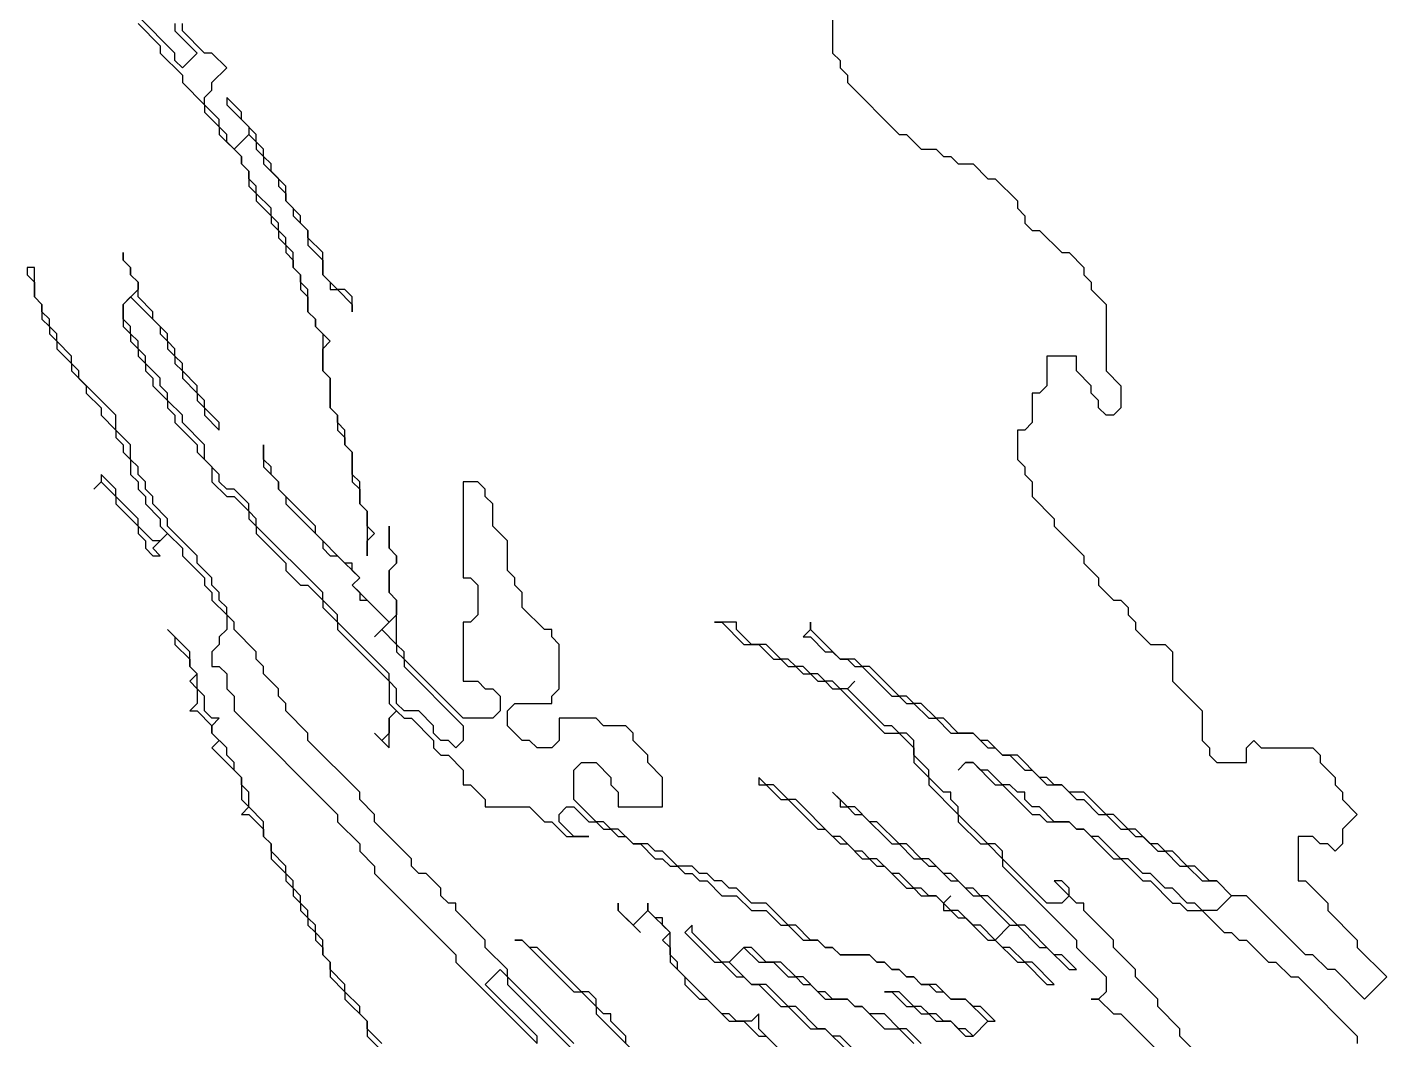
# Model space of a CAD drawing. Header units: metres. Extents: x 0 to 500, y 0 to 703.
# Drawn here: x 309.62 to 332.62, y 476.81 to 493.94 of the extents above; entities that cross this region are included whole.
import ezdxf

# ---------------------------------------------------------------- set-up
doc = ezdxf.new("R2010")
doc.units = ezdxf.units.M

msp = doc.modelspace()

# ---------------------------------------------------------------- linework, layer by layer
for points in [[(312.125, 494), (312.125, 493.875), (312.5, 493.5), (312.25, 493.25), (312.125, 493.375), (312.125, 493.5), (311.5, 494.125)], [(323.25, 494.125), (323.25, 493.5), (323.375, 493.375), (323.375, 493.25), (323.5, 493.125), (323.5, 493), (324.375, 492.125), (324.5, 492.125), (324.75, 491.875), (325, 491.875), (325.125, 491.75), (325.25, 491.75), (325.375, 491.625), (325.625, 491.625), (325.875, 491.375), (326, 491.375), (326.375, 491), (326.375, 490.875), (326.5, 490.75), (326.5, 490.625), (326.625, 490.5), (326.75, 490.5), (327.125, 490.125), (327.25, 490.125), (327.5, 489.875), (327.5, 489.75), (327.625, 489.625), (327.625, 489.5), (327.875, 489.25), (327.875, 488.125), (328.125, 487.875), (328.125, 487.5), (328, 487.375), (327.875, 487.375), (327.75, 487.5), (327.75, 487.625), (327.625, 487.75), (327.625, 487.875), (327.375, 488.125), (327.375, 488.375), (326.875, 488.375), (326.875, 487.875), (326.75, 487.75), (326.625, 487.75), (326.625, 487.25), (326.5, 487.125), (326.375, 487.125), (326.375, 486.625), (326.5, 486.5), (326.5, 486.375), (326.625, 486.25), (326.625, 486), (327, 485.625), (327, 485.5), (327.5, 485), (327.5, 484.875), (327.75, 484.625), (327.75, 484.5), (328, 484.25), (328.125, 484.25), (328.25, 484.125), (328.25, 484), (328.375, 483.875), (328.375, 483.75), (328.625, 483.5), (328.875, 483.5), (329, 483.375), (329, 482.875), (329.5, 482.375), (329.5, 481.875), (329.625, 481.75), (329.625, 481.625), (329.75, 481.5), (330.25, 481.5), (330.25, 481.75), (330.375, 481.875), (330.5, 481.75), (331.375, 481.75), (331.5, 481.625), (331.5, 481.5), (331.75, 481.25), (331.75, 481.125), (331.875, 481), (331.875, 480.875), (332.125, 480.625), (331.875, 480.375), (331.875, 480.125), (331.75, 480), (331.625, 480.125), (331.5, 480.125), (331.375, 480.25), (331.125, 480.25), (331.125, 479.5), (331.25, 479.5), (331.625, 479.125), (331.625, 479), (332.125, 478.5), (332.125, 478.375), (332.625, 477.875), (332.25, 477.5), (331.75, 478), (331.625, 478), (331.375, 478.25), (331.25, 478.25), (330.25, 479.25), (330, 479.25), (329.75, 479.5), (329.625, 479.5), (329.375, 479.75), (329.25, 479.75), (329, 480), (328.875, 480), (328.75, 480.125), (328.625, 480.125), (328.375, 480.375), (328.25, 480.375), (328, 480.625), (327.875, 480.625), (327.5, 481), (327.25, 481), (327.125, 481.125), (327, 481.125), (326.875, 481.25), (326.75, 481.25), (326.375, 481.625), (326.125, 481.625), (325.875, 481.875), (325.75, 481.875), (325.625, 482), (325.375, 482), (325.125, 482.25), (325, 482.25), (324.75, 482.5), (324.625, 482.5), (324.5, 482.625), (324.375, 482.625), (323.875, 483.125), (323.75, 483.125), (323.625, 483.25), (323.375, 483.25), (322.875, 483.75), (322.875, 483.875), (322.875, 483.75), (322.75, 483.625), (322.875, 483.625), (323.125, 483.375), (323.25, 483.375), (323.375, 483.25), (323.5, 483.25), (323.625, 483.125), (323.75, 483.125), (324.25, 482.625), (324.375, 482.625), (324.5, 482.5), (324.625, 482.5), (324.875, 482.25), (325, 482.25), (325.25, 482), (325.625, 482), (325.875, 481.75), (326, 481.75), (326.125, 481.625), (326.25, 481.625), (326.5, 481.375), (326.625, 481.375), (326.875, 481.125), (327.125, 481.125), (327.375, 480.875), (327.5, 480.875), (327.75, 480.625), (327.875, 480.625), (328.125, 480.375), (328.25, 480.375), (328.375, 480.25), (328.5, 480.25), (328.75, 480), (328.875, 480), (329.125, 479.75), (329.25, 479.75), (329.5, 479.5), (329.75, 479.5), (330, 479.25), (329.75, 479), (329.5, 479), (329.375, 479.125), (329.25, 479.125), (329, 479.375), (328.875, 479.375), (328.625, 479.625), (328.5, 479.625), (328.25, 479.875), (328.125, 479.875), (327.75, 480.25), (327.625, 480.25), (327.5, 480.375), (327.375, 480.375), (327.25, 480.5), (327, 480.5), (326.75, 480.75), (326.625, 480.75), (326.5, 480.875), (326.5, 481), (326.375, 481), (326.25, 481.125), (326.125, 481.125), (325.875, 481.375), (325.75, 481.375), (325.625, 481.5), (325.5, 481.5), (325.375, 481.375), (325.5, 481.5), (325.625, 481.5), (326, 481.125), (326.125, 481.125), (326.625, 480.625), (326.75, 480.625), (326.875, 480.5), (327.25, 480.5), (327.375, 480.375), (327.5, 480.375), (328, 479.875), (328.125, 479.875), (328.5, 479.5), (328.625, 479.5), (329, 479.125), (329.125, 479.125), (329.25, 479), (329.5, 479), (329.875, 478.625), (330, 478.625), (330.125, 478.5), (330.25, 478.5), (330.625, 478.125), (330.75, 478.125), (331, 477.875), (331.125, 477.875), (332.125, 476.875), (332.125, 476.75)], [(311.5, 494), (311.875, 493.625), (311.875, 493.5), (312.25, 493.125), (312.25, 493), (312.625, 492.625), (312.625, 492.5), (312.875, 492.25), (312.875, 492.125), (313.25, 491.75), (313.25, 491.625), (313.375, 491.5), (313.375, 491.25), (313.5, 491.125), (313.5, 491), (313.75, 490.75), (313.75, 490.625), (313.875, 490.5), (313.875, 490.375), (314, 490.25), (314, 490.125), (314.125, 490), (314.125, 489.875), (314.25, 489.75), (314.25, 489.5), (314.375, 489.375), (314.375, 489.125), (314.5, 489), (314.5, 488.875), (314.625, 488.75), (314.625, 488.125), (314.75, 488), (314.75, 487.5), (314.875, 487.375), (314.875, 487.125), (315, 487), (315, 486.875), (315.125, 486.75), (315.125, 486.25), (315.25, 486.125), (315.25, 485.875), (315.375, 485.75), (315.375, 485), (315.375, 485.25), (315.5, 485.375), (315.375, 485.5), (315.375, 485.75), (315.25, 485.875), (315.25, 486.25), (315.125, 486.375), (315.125, 486.75), (315, 486.875), (315, 487.125), (314.875, 487.25), (314.875, 487.375), (314.75, 487.5), (314.75, 488), (314.625, 488.125), (314.625, 488.5), (314.75, 488.625), (314.5, 488.875), (314.5, 489), (314.375, 489.125), (314.375, 489.5), (314.25, 489.625), (314.25, 489.75), (314.125, 489.875), (314.125, 490.125), (314, 490.25), (314, 490.375), (313.875, 490.5), (313.875, 490.625), (313.75, 490.75), (313.75, 490.875), (313.5, 491.125), (313.5, 491.25), (313.375, 491.375), (313.375, 491.5), (313.25, 491.625), (313.25, 491.75), (313.125, 491.875), (313.375, 492.125), (313.5, 492), (313.5, 491.875), (313.625, 491.75), (313.625, 491.625), (313.875, 491.375), (313.875, 491.25), (314, 491.125), (314, 491), (314.125, 490.875), (314.125, 490.75), (314.375, 490.5), (314.375, 490.25), (314.625, 490), (314.625, 489.75), (314.75, 489.625), (314.75, 489.5), (314.875, 489.5), (315.125, 489.25), (315.125, 489.125), (315.125, 489.375), (315, 489.5), (314.875, 489.5), (314.625, 489.75), (314.625, 490.125), (314.375, 490.375), (314.375, 490.5), (314.25, 490.625), (314.25, 490.75), (314, 491), (314, 491.25), (313.75, 491.5), (313.75, 491.625), (313.625, 491.75), (313.625, 491.875), (313.5, 492), (313.5, 492.125), (313.25, 492.375), (313.25, 492.5), (313, 492.75), (313, 492.625), (313.375, 492.25), (313.375, 492.125), (313.125, 491.875), (313, 492), (313, 492.125), (312.875, 492.25), (312.875, 492.375), (312.625, 492.625), (312.625, 492.75), (312.75, 492.875), (312.75, 493), (313, 493.25), (312.75, 493.5), (312.625, 493.5), (312.25, 493.875), (312.25, 494)], [(318.875, 476.75), (317.75, 477.875), (317.75, 478), (317.375, 478.375), (317.375, 478.5), (316.875, 479), (316.875, 479.125), (316.75, 479.125), (316.625, 479.25), (316.625, 479.375), (316.375, 479.625), (316.25, 479.625), (316.125, 479.75), (316.125, 479.875), (315.5, 480.5), (315.5, 480.625), (315.25, 480.875), (315.25, 481), (314.375, 481.875), (314.375, 482), (314, 482.375), (314, 482.5), (313.875, 482.625), (313.875, 482.75), (313.625, 483), (313.625, 483.125), (313.5, 483.25), (313.5, 483.375), (313.125, 483.75), (313.125, 483.875), (313, 484), (313, 484.125), (312.875, 484.25), (312.875, 484.375), (312.75, 484.5), (312.75, 484.625), (312.5, 484.875), (312.5, 485), (312, 485.5), (312, 485.625), (311.75, 485.875), (311.75, 486), (311.625, 486.125), (311.625, 486.25), (311.5, 486.375), (311.5, 486.5), (311.375, 486.625), (311.375, 486.875), (311.125, 487.125), (311.125, 487.375), (310.5, 488), (310.5, 488.125), (310.375, 488.25), (310.375, 488.375), (310.125, 488.625), (310.125, 488.75), (310, 488.875), (310, 489), (309.875, 489.125), (309.875, 489.25), (309.75, 489.375), (309.75, 489.875), (309.625, 489.875), (309.625, 489.75), (309.75, 489.625), (309.75, 489.375), (309.875, 489.25), (309.875, 489), (310, 488.875), (310, 488.75), (310.125, 488.625), (310.125, 488.5), (310.375, 488.25), (310.375, 488.125), (310.625, 487.875), (310.625, 487.75), (310.875, 487.5), (310.875, 487.375), (311.125, 487.125), (311.125, 487), (311.25, 486.875), (311.25, 486.75), (311.375, 486.625), (311.375, 486.375), (311.5, 486.25), (311.5, 486.125), (311.625, 486), (311.625, 485.875), (311.875, 485.625), (311.875, 485.5), (312, 485.375), (311.875, 485.25), (311.75, 485.25), (311.5, 485.5), (311.5, 485.625), (311.125, 486), (311.125, 486.125), (310.875, 486.375), (310.875, 486.25), (310.75, 486.125), (310.875, 486.25), (311.125, 486), (311.125, 485.875), (311.5, 485.5), (311.5, 485.375), (311.625, 485.25), (311.625, 485.125), (311.75, 485), (311.875, 485), (311.75, 485.125), (312, 485.375), (312.25, 485.125), (312.25, 485), (312.625, 484.625), (312.625, 484.5), (312.75, 484.375), (312.75, 484.25), (313, 484), (313, 483.75), (312.875, 483.625), (312.875, 483.5), (312.75, 483.375), (312.75, 483.125), (312.875, 483.125), (313, 483), (313, 482.75), (313.125, 482.625), (313.125, 482.375), (314.875, 480.625), (314.875, 480.5), (315.25, 480.125), (315.25, 480), (315.5, 479.75), (315.5, 479.625), (316.875, 478.25), (316.875, 478.125), (318.25, 476.75)], [(315.625, 476.75), (315.375, 477), (315.375, 477.125), (315.25, 477.25), (315.25, 477.375), (315, 477.625), (315, 477.75), (314.75, 478), (314.75, 478.125), (314.625, 478.25), (314.625, 478.5), (314.5, 478.625), (314.5, 478.75), (314.375, 478.875), (314.375, 479), (314.25, 479.125), (314.25, 479.25), (314.125, 479.375), (314.125, 479.5), (314, 479.625), (314, 479.75), (313.75, 480), (313.75, 480.125), (313.625, 480.25), (313.625, 480.5), (313.375, 480.75), (313.375, 481), (313.25, 481.125), (313.25, 481.25), (313.125, 481.375), (313.125, 481.5), (313, 481.625), (313, 481.75), (312.75, 482), (312.75, 482.125), (312.875, 482.25), (312.75, 482.25), (312.625, 482.375), (312.625, 482.625), (312.5, 482.75), (312.5, 483), (312.375, 483.125), (312.375, 483.375), (312, 483.75), (312.125, 483.625), (312.125, 483.5), (312.375, 483.25), (312.375, 483.125), (312.5, 483), (312.375, 482.875), (312.5, 482.75), (312.5, 482.5), (312.375, 482.375), (312.5, 482.375), (312.75, 482.125), (312.75, 482), (312.875, 481.875), (312.75, 481.75), (313.25, 481.25), (313.25, 480.875), (313.375, 480.75), (313.25, 480.625), (313.375, 480.625), (313.625, 480.375), (313.625, 480.25), (313.75, 480.125), (313.75, 479.875), (314, 479.625), (314, 479.5), (314.125, 479.375), (314.125, 479.25), (314.25, 479.125), (314.25, 479), (314.375, 478.875), (314.375, 478.75), (314.5, 478.625), (314.5, 478.5), (314.625, 478.375), (314.625, 478.25), (314.75, 478.125), (314.75, 477.875), (315, 477.625), (315, 477.5), (315.375, 477.125), (315.375, 476.875), (315.625, 476.625)], [(331.875, 474.125), (329.125, 476.875), (329.125, 477), (328.75, 477.375), (328.75, 477.5), (328.375, 477.875), (328.375, 478), (328, 478.375), (328, 478.5), (327.5, 479), (327.5, 479.125), (327.375, 479.125), (327.25, 479.25), (327.25, 479.375), (327.125, 479.5), (327, 479.5), (327.25, 479.25), (327.125, 479.125), (326.875, 479.125), (326.125, 479.875), (326.125, 480), (326, 480.125), (325.875, 480.125), (325.375, 480.625), (325.375, 480.75), (325.25, 480.875), (325.25, 481), (325.125, 481), (324.875, 481.25), (324.875, 481.375), (324.625, 481.625), (324.625, 481.875), (324.5, 482), (324.375, 482), (324.25, 482.125), (324.125, 482.125), (323.5, 482.75), (323.625, 482.875), (323.5, 482.75), (323.375, 482.75), (323.25, 482.875), (323.125, 482.875), (323, 483), (322.875, 483), (322.75, 483.125), (322.625, 483.125), (322.5, 483.25), (322.375, 483.25), (322.125, 483.5), (321.875, 483.5), (321.625, 483.75), (321.625, 483.875), (321.25, 483.875), (321.375, 483.875), (321.75, 483.5), (322, 483.5), (322.25, 483.25), (322.375, 483.25), (322.5, 483.125), (322.625, 483.125), (322.75, 483), (322.875, 483), (323, 482.875), (323.125, 482.875), (323.25, 482.75), (323.375, 482.75), (324.125, 482), (324.375, 482), (324.625, 481.75), (324.625, 481.5), (324.875, 481.25), (324.875, 481.125), (325.375, 480.625), (325.375, 480.5), (325.75, 480.125), (325.875, 480.125), (326.125, 479.875), (326.125, 479.75), (327.375, 478.5), (327.375, 478.375), (327.875, 477.875), (327.875, 477.625), (327.75, 477.5), (327.625, 477.5), (327.75, 477.5), (328, 477.25), (328.125, 477.25), (328.75, 476.625)], [(322.625, 476.375), (322, 477), (322, 477.25), (321.875, 477.125), (321.625, 477.125), (321.5, 477.25), (321.375, 477.25), (320.625, 478), (320.625, 478.125), (320.5, 478.25), (320.5, 478.625), (320.375, 478.75), (320.375, 478.875), (320.25, 478.875), (320.125, 479), (320.125, 479.125), (320.125, 479), (319.875, 478.75), (319.625, 479), (319.625, 479.125), (319.625, 479), (320, 478.625), (319.875, 478.75), (320.125, 479), (320.5, 478.625), (320.375, 478.5), (320.5, 478.375), (320.5, 478.125), (320.75, 477.875), (320.75, 477.75), (321, 477.5), (321.125, 477.5), (321.5, 477.125), (321.75, 477.125), (322, 476.875), (322.125, 476.875), (322.375, 476.625)], [(324.75, 476.75), (324.5, 477), (324.375, 477), (324.125, 477.25), (323.875, 477.25), (323.75, 477.375), (323.625, 477.375), (323.5, 477.5), (323.25, 477.5), (323.125, 477.625), (323, 477.625), (322.75, 477.875), (322.625, 477.875), (322.375, 478.125), (322.125, 478.125), (321.875, 478.375), (321.75, 478.375), (321.5, 478.125), (321.375, 478.125), (320.875, 478.625), (320.875, 478.75), (320.75, 478.625), (321.25, 478.125), (321.375, 478.125), (321.625, 477.875), (321.75, 477.875), (321.875, 477.75), (322, 477.75), (322.375, 477.375), (322.5, 477.375), (322.875, 477), (323.125, 477), (323.5, 476.625)], [(319.75, 476.75), (319.75, 476.875), (319.5, 477.125), (319.5, 477.25), (319.375, 477.25), (319.25, 477.375), (319.25, 477.5), (319.125, 477.625), (319, 477.625), (318.25, 478.375), (318.125, 478.375), (318, 478.5), (317.875, 478.5), (318, 478.5), (318.875, 477.625), (319, 477.625), (319.25, 477.375), (319.25, 477.25), (319.875, 476.625)], [(323.625, 476.625), (323.375, 476.875), (323.25, 476.875), (323.125, 477), (323, 477), (322.625, 477.375), (322.5, 477.375), (322.125, 477.75), (321.875, 477.75), (321.5, 478.125), (321.75, 478.375), (322, 478.125), (322.25, 478.125), (322.5, 477.875), (322.625, 477.875), (322.75, 477.75), (322.875, 477.75), (323.125, 477.5), (323.5, 477.5), (323.625, 477.375), (323.75, 477.375), (324.125, 477), (324.375, 477), (324.625, 476.75)], [(318.25, 476.75), (318.25, 476.875), (317.375, 477.75), (317.625, 478), (317.75, 477.875), (317.75, 477.75), (318.875, 476.625)]]:
    msp.add_lwpolyline(points)
for points in [[(311.25, 490.125), (311.25, 490), (311.375, 489.875), (311.375, 489.75), (311.5, 489.625), (311.5, 489.5), (311.25, 489.25), (311.25, 488.875), (311.375, 488.75), (311.375, 488.625), (311.5, 488.5), (311.5, 488.375), (311.625, 488.25), (311.625, 488.125), (311.75, 488), (311.75, 487.875), (312, 487.625), (312, 487.5), (312.125, 487.375), (312.125, 487.25), (312.5, 486.875), (312.5, 486.75), (312.75, 486.5), (312.75, 486.25), (313, 486), (313.125, 486), (313.375, 485.75), (313.375, 485.625), (313.5, 485.5), (313.5, 485.375), (314, 484.875), (314, 484.75), (314.25, 484.5), (314.375, 484.5), (314.625, 484.25), (314.625, 484.125), (314.875, 483.875), (314.875, 483.75), (315.75, 482.875), (315.75, 482.5), (315.875, 482.375), (315.75, 482.25), (315.75, 482), (315.625, 481.875), (315.5, 482), (315.75, 481.75), (315.75, 482.25), (315.875, 482.375), (316, 482.25), (316.125, 482.25), (316.5, 481.875), (316.5, 481.75), (316.625, 481.625), (316.75, 481.625), (317, 481.375), (317, 481.125), (317.125, 481.125), (317.375, 480.875), (317.375, 480.75), (318.125, 480.75), (318.375, 480.5), (318.5, 480.5), (318.75, 480.25), (319.125, 480.25), (318.875, 480.25), (318.625, 480.5), (318.625, 480.625), (318.75, 480.75), (318.875, 480.75), (319.125, 480.5), (319.25, 480.5), (319.375, 480.375), (319.5, 480.375), (319.625, 480.25), (319.75, 480.25), (319.875, 480.125), (320, 480.125), (320.25, 479.875), (320.375, 479.875), (320.5, 479.75), (320.625, 479.75), (320.75, 479.625), (320.875, 479.625), (321, 479.5), (321.125, 479.5), (321.375, 479.25), (321.625, 479.25), (321.875, 479), (322.125, 479), (322.375, 478.75), (322.5, 478.75), (322.75, 478.5), (323, 478.5), (323.125, 478.375), (323.25, 478.375), (323.375, 478.25), (323.875, 478.25), (324, 478.125), (324.125, 478.125), (324.25, 478), (324.375, 478), (324.5, 477.875), (324.625, 477.875), (324.75, 477.75), (324.875, 477.75), (325, 477.625), (325.125, 477.625), (325.25, 477.5), (325.5, 477.5), (325.875, 477.125), (325.625, 476.875), (325.5, 477), (325.375, 477), (325.25, 477.125), (325.125, 477.125), (325, 477.25), (324.875, 477.25), (324.75, 477.375), (324.625, 477.375), (324.375, 477.625), (324.125, 477.625), (324.25, 477.625), (324.5, 477.375), (324.625, 477.375), (324.75, 477.25), (324.875, 477.25), (325, 477.125), (325.25, 477.125), (325.5, 476.875), (325.625, 476.875), (325.875, 477.125), (326, 477.125), (325.75, 477.375), (325.625, 477.375), (325.5, 477.5), (325.25, 477.5), (325, 477.75), (324.75, 477.75), (324.625, 477.875), (324.5, 477.875), (324.375, 478), (324.25, 478), (324.125, 478.125), (324, 478.125), (323.875, 478.25), (323.375, 478.25), (323.25, 478.375), (323.125, 478.375), (323, 478.5), (322.875, 478.5), (322.625, 478.75), (322.5, 478.75), (322.125, 479.125), (321.875, 479.125), (321.625, 479.375), (321.5, 479.375), (321.375, 479.5), (321.25, 479.5), (321.125, 479.625), (321, 479.625), (320.875, 479.75), (320.625, 479.75), (320.375, 480), (320.25, 480), (320.125, 480.125), (319.875, 480.125), (319.625, 480.375), (319.5, 480.375), (319.375, 480.5), (319.25, 480.5), (318.875, 480.875), (318.875, 481.375), (319, 481.5), (319.25, 481.5), (319.5, 481.25), (319.5, 481.125), (319.625, 481), (319.625, 480.75), (320.375, 480.75), (320.375, 481.25), (320.125, 481.5), (320.125, 481.625), (319.875, 481.875), (319.875, 482), (319.75, 482.125), (319.375, 482.125), (319.25, 482.25), (318.625, 482.25), (318.625, 481.875), (318.5, 481.75), (318.25, 481.75), (318.125, 481.875), (318, 481.875), (317.75, 482.125), (317.75, 482.375), (317.875, 482.5), (318.5, 482.5), (318.5, 482.625), (318.625, 482.75), (318.625, 483.5), (318.5, 483.625), (318.5, 483.75), (318.375, 483.75), (318, 484.125), (318, 484.375), (317.875, 484.5), (317.875, 484.625), (317.75, 484.75), (317.75, 485.25), (317.5, 485.5), (317.5, 485.875), (317.375, 486), (317.375, 486.125), (317.25, 486.25), (317, 486.25), (317, 484.625), (317.125, 484.625), (317.25, 484.5), (317.25, 484), (317.125, 483.875), (317, 483.875), (317, 482.875), (317.25, 482.875), (317.375, 482.75), (317.5, 482.75), (317.625, 482.625), (317.625, 482.375), (317.5, 482.25), (317, 482.25), (316, 483.25), (316, 483.375), (315.875, 483.5), (315.875, 484.25), (315.75, 484.375), (315.75, 484.75), (315.875, 484.875), (315.875, 485), (315.75, 485.125), (315.75, 485.5), (315.75, 485.125), (315.875, 485), (315.875, 484.875), (315.75, 484.75), (315.75, 484.375), (315.875, 484.25), (315.875, 484), (315.75, 483.875), (315.125, 484.5), (315.25, 484.625), (315.125, 484.75), (315.125, 484.875), (315, 484.875), (314.5, 485.375), (314.5, 485.5), (313.875, 486.125), (313.875, 486.25), (313.75, 486.375), (313.75, 486.5), (313.625, 486.625), (313.625, 486.875), (313.625, 486.5), (313.875, 486.25), (313.875, 486.125), (314, 486), (314, 485.875), (314.625, 485.25), (314.625, 485.125), (314.75, 485), (314.875, 485), (315.25, 484.625), (315.125, 484.5), (315.25, 484.375), (315.25, 484.25), (315.375, 484.25), (315.75, 483.875), (315.5, 483.625), (315.625, 483.75), (315.875, 483.5), (315.875, 483.375), (316, 483.25), (316, 483.125), (317, 482.125), (317, 481.875), (316.875, 481.75), (316.75, 481.875), (316.625, 481.875), (316.5, 482), (316.5, 482.125), (316.25, 482.375), (316, 482.375), (315.875, 482.5), (315.875, 482.75), (315.75, 482.875), (315.75, 483), (314.875, 483.875), (314.875, 484), (314.625, 484.25), (314.625, 484.375), (313.5, 485.5), (313.5, 485.625), (313.375, 485.75), (313.375, 485.875), (313.125, 486.125), (313, 486.125), (312.875, 486.25), (312.875, 486.375), (312.625, 486.625), (312.625, 486.875), (312.25, 487.25), (312.25, 487.375), (312, 487.625), (312, 487.75), (311.875, 487.875), (311.875, 488), (311.625, 488.25), (311.625, 488.375), (311.5, 488.5), (311.5, 488.625), (311.375, 488.75), (311.375, 488.875), (311.25, 489), (311.25, 489.25), (311.375, 489.375), (311.875, 488.875), (311.875, 488.75), (312, 488.625), (312, 488.5), (312.125, 488.375), (312.125, 488.25), (312.25, 488.125), (312.25, 488), (312.5, 487.75), (312.5, 487.625), (312.625, 487.5), (312.625, 487.375), (312.875, 487.125), (312.875, 487.25), (312.625, 487.5), (312.625, 487.625), (312.5, 487.75), (312.5, 487.875), (312.25, 488.125), (312.25, 488.25), (312.125, 488.375), (312.125, 488.5), (312, 488.625), (312, 488.75), (311.75, 489), (311.75, 489.125), (311.5, 489.375), (311.5, 489.625), (311.375, 489.75), (311.375, 489.875), (311.25, 490)], [(322, 481.25), (322, 481.125), (322.125, 481.125), (322.375, 480.875), (322.5, 480.875), (323, 480.375), (323.125, 480.375), (323.375, 480.125), (323.5, 480.125), (323.75, 479.875), (323.875, 479.875), (324, 479.75), (324.125, 479.75), (324.5, 479.375), (324.625, 479.375), (324.75, 479.25), (325, 479.25), (325.125, 479.125), (325.125, 479), (325.25, 479), (325.375, 478.875), (325.5, 478.875), (325.875, 478.5), (326, 478.5), (326.375, 478.125), (326.5, 478.125), (326.875, 477.75), (327, 477.75), (326.625, 478.125), (326.5, 478.125), (326.25, 478.375), (326.125, 478.375), (326, 478.5), (326.25, 478.75), (326.375, 478.75), (326.75, 478.375), (326.875, 478.375), (327.25, 478), (327.375, 478), (327.125, 478.25), (327, 478.25), (326.5, 478.75), (326.375, 478.75), (325.875, 479.25), (325.75, 479.25), (325.625, 479.375), (325.5, 479.375), (325.25, 479.625), (325.125, 479.625), (324.875, 479.875), (324.75, 479.875), (324.5, 480.125), (324.375, 480.125), (324, 480.5), (323.875, 480.5), (323.625, 480.75), (323.5, 480.75), (323.25, 481), (323.375, 480.875), (323.375, 480.75), (323.5, 480.75), (323.625, 480.625), (323.75, 480.625), (324.25, 480.125), (324.375, 480.125), (324.625, 479.875), (324.75, 479.875), (324.875, 479.75), (325, 479.75), (325.25, 479.5), (325.375, 479.5), (325.625, 479.25), (325.75, 479.25), (326.25, 478.75), (326, 478.5), (325.75, 478.75), (325.625, 478.75), (325.375, 479), (325.25, 479), (325.125, 479.125), (325.25, 479.25), (325.125, 479.125), (325, 479.25), (324.875, 479.25), (324.75, 479.375), (324.625, 479.375), (324.375, 479.625), (324.25, 479.625), (324, 479.875), (323.875, 479.875), (323.75, 480), (323.625, 480), (323.375, 480.25), (323.25, 480.25), (322.625, 480.875), (322.5, 480.875), (322.25, 481.125), (322.125, 481.125)]]:
    msp.add_lwpolyline(points, close=True)

doc.saveas('drawing.dxf')
